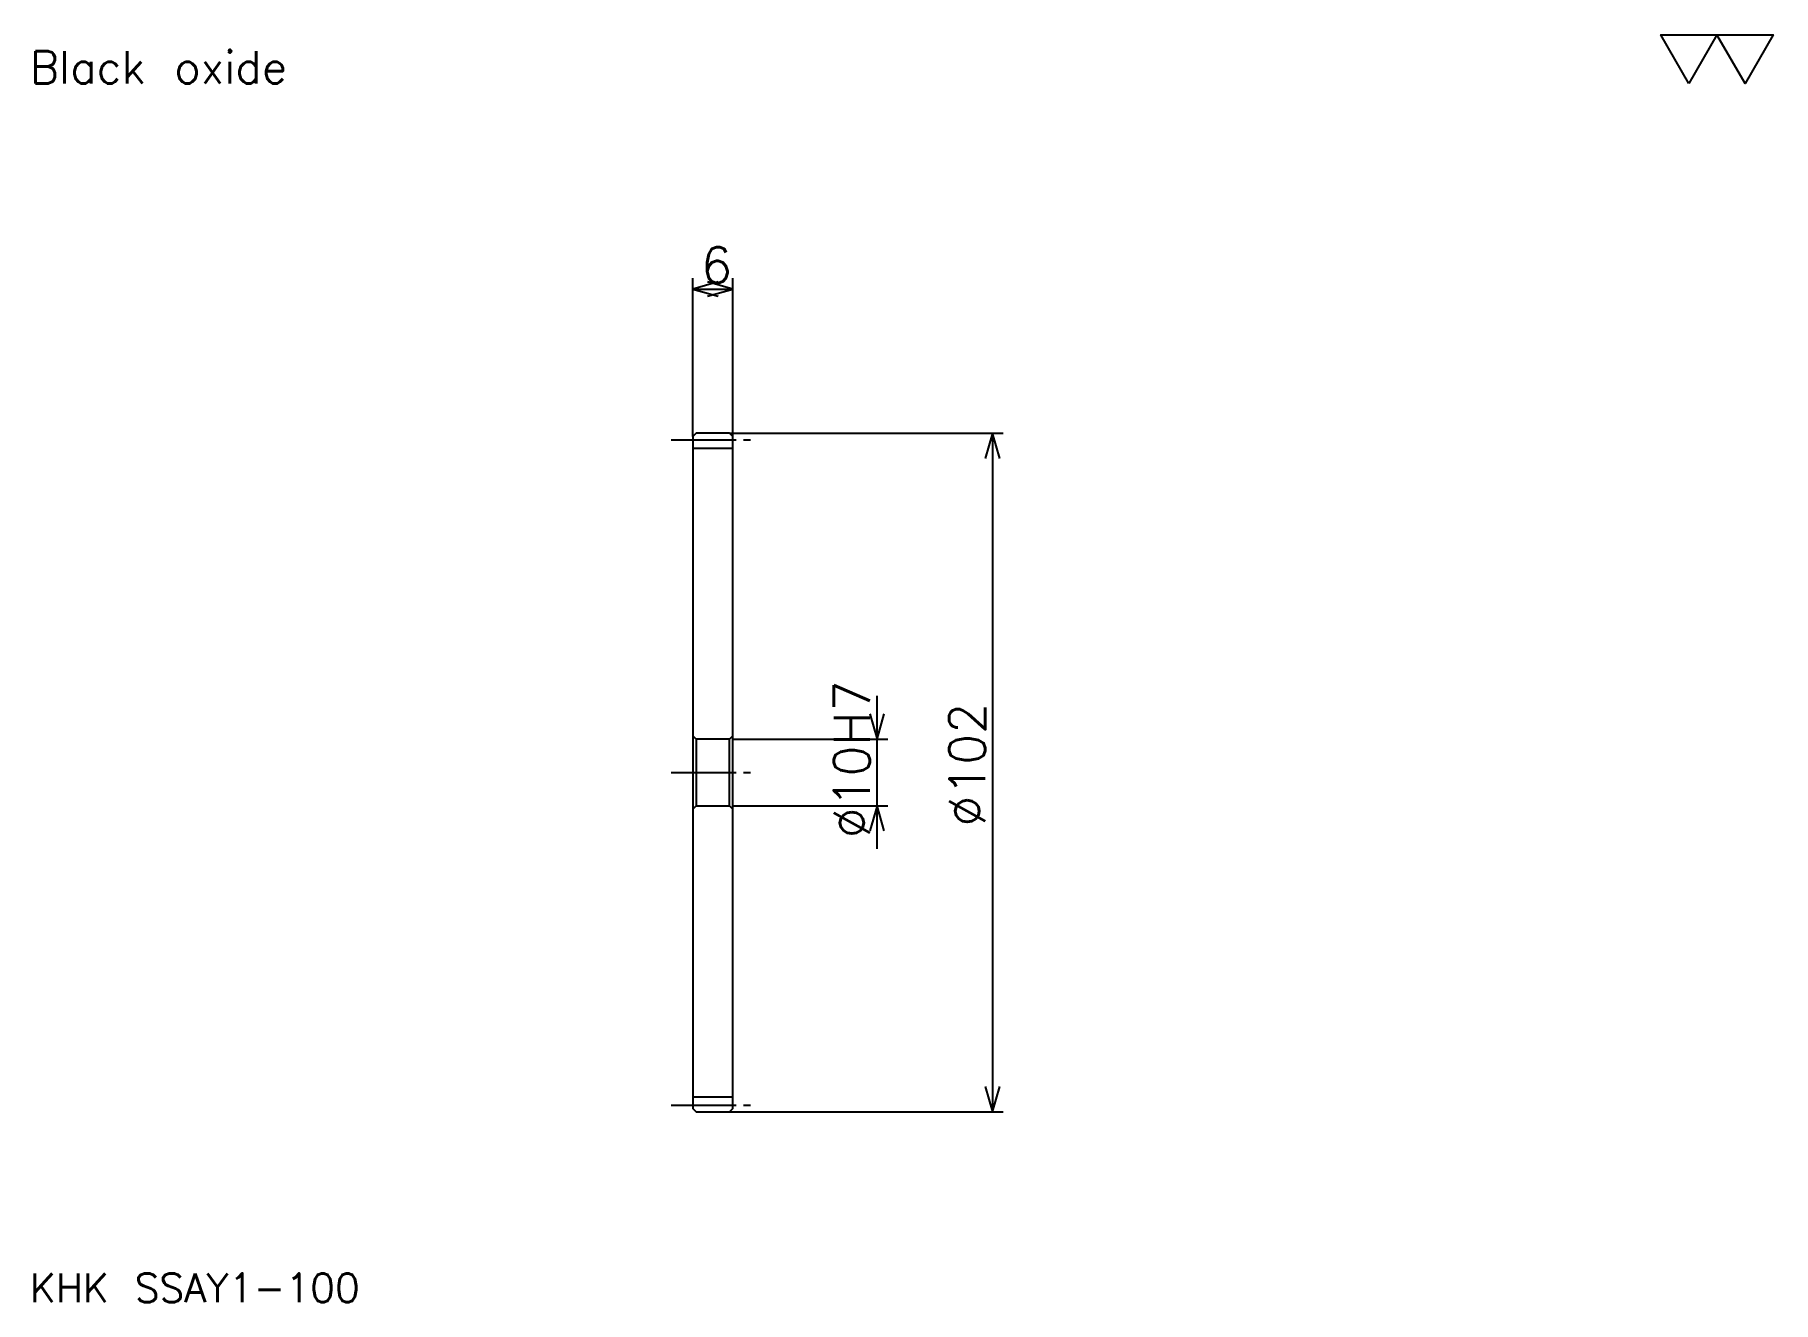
# Model space of a CAD drawing. Extents: x 12 to 273, y 12 to 202.
import ezdxf

# ---------------------------------------------------------------- set-up
doc = ezdxf.new("R2010")
doc.units = 0
doc.linetypes.add('DASHDOT', pattern=[13.010869, 9.758152, -1.084239, 1.084239, -1.084239])
doc.layers.get('0').update_dxf_attribs({"linetype": 'CONTINUOUS'})
doc.layers.add('DASHDOT', color=6, linetype='DASHDOT')
doc.styles.add('KANJI', font='TXT', dxfattribs={"bigfont": 'BIGFONT'})

msp = doc.modelspace()

# ---------------------------------------------------------------- linework, layer by layer
at = {"color": 5}
for p, q in [((110.513588, 142.577454), (110.513588, 165.888596)), ((116.513588, 142.577454), (116.513588, 165.888596)), ((110.513588, 164.262238), (116.513588, 164.262238)), ((110.513588, 142.077454), (110.513588, 142.577454)), ((116.013588, 142.577454), (116.513588, 142.577454)), ((116.513588, 142.577454), (157.172546, 142.577454)), ((116.513588, 142.077454), (116.513588, 142.577454)), ((155.546204, 142.577454), (155.546204, 40.577454)), ((138.198364, 80.072021), (138.198364, 103.082886)), ((116.513588, 96.577454), (139.824722, 96.577454)), ((116.513588, 86.577454), (139.824722, 86.577454)), ((116.013588, 40.577454), (116.513588, 40.577454)), ((116.513588, 40.577454), (157.172546, 40.577454))]:
    msp.add_line(p, q, dxfattribs=at)
at = {"color": 4}
for p, q in [((110.513588, 140.327454), (116.513588, 140.327454)), ((116.513588, 97.077454), (116.013588, 96.577454)), ((110.513588, 86.077454), (111.013588, 86.577454)), ((116.513588, 86.077454), (116.013588, 86.577454)), ((110.513588, 42.827454), (116.513588, 42.827454))]:
    msp.add_line(p, q, dxfattribs=at)
at = {"color": 7}
msp.add_lwpolyline([(260.217377, 195.16304), (255.988846, 202.492493), (272.902985, 202.492493), (268.674438, 195.16304), (264.445923, 202.492493), (260.217377, 195.16304)], dxfattribs=at)
at = {"color": 5}
for points in [[(114.308426, 165.346466), (110.513588, 164.262238), (114.308426, 163.178009)], [(112.71875, 163.178009), (116.513588, 164.262238), (112.71875, 165.346466)], [(156.630432, 138.782623), (155.546204, 142.577454), (154.46196, 138.782623)], [(137.114136, 100.372292), (138.198364, 96.577454), (139.282608, 100.372292)], [(139.282608, 82.782616), (138.198364, 86.577454), (137.114136, 82.782616)], [(154.46196, 44.372292), (155.546204, 40.577454), (156.630432, 44.372292)]]:
    msp.add_lwpolyline(points, dxfattribs=at)
at = {"color": 4}
for points in [[(110.513588, 86.077454), (110.513588, 41.077454), (111.013588, 40.577454), (116.013588, 40.577454), (116.513588, 41.077454), (116.513588, 142.077454), (116.013588, 142.577454), (111.013588, 142.577454), (110.513588, 142.077454), (110.513588, 86.077454)], [(110.513588, 97.077454), (111.013588, 96.577454), (111.013588, 86.577454), (116.013588, 86.577454), (116.013588, 96.577454), (111.013588, 96.577454)]]:
    msp.add_lwpolyline(points, dxfattribs=at)
at = {"layer": 'DASHDOT', "color": 7}
for p, q in [((107.260872, 141.577454), (119.766304, 141.577454)), ((107.260872, 91.577454), (119.766304, 91.577454)), ((107.260872, 41.577454), (119.766304, 41.577454))]:
    msp.add_line(p, q, dxfattribs=at)

# ---------------------------------------------------------------- texts
at = {"color": 7, "style": 'KANJI'}
for s, height, p in [('Black oxide', 4.879076, (10.842391, 195.16304)), ('6', 5.421196, (111.751701, 165.129639)), ('KHK SSAY1-100', 4.336957, (10.842391, 11.92663))]:
    msp.add_text(s, height=height, dxfattribs=at).set_placement(p)
for s, p in [('%%c10H7', (137.114136, 81.683769)), ('%%c102', (154.46196, 83.445663))]:
    msp.add_text(s, height=5.421196, rotation=90, dxfattribs=at).set_placement(p)

doc.saveas('drawing.dxf')
